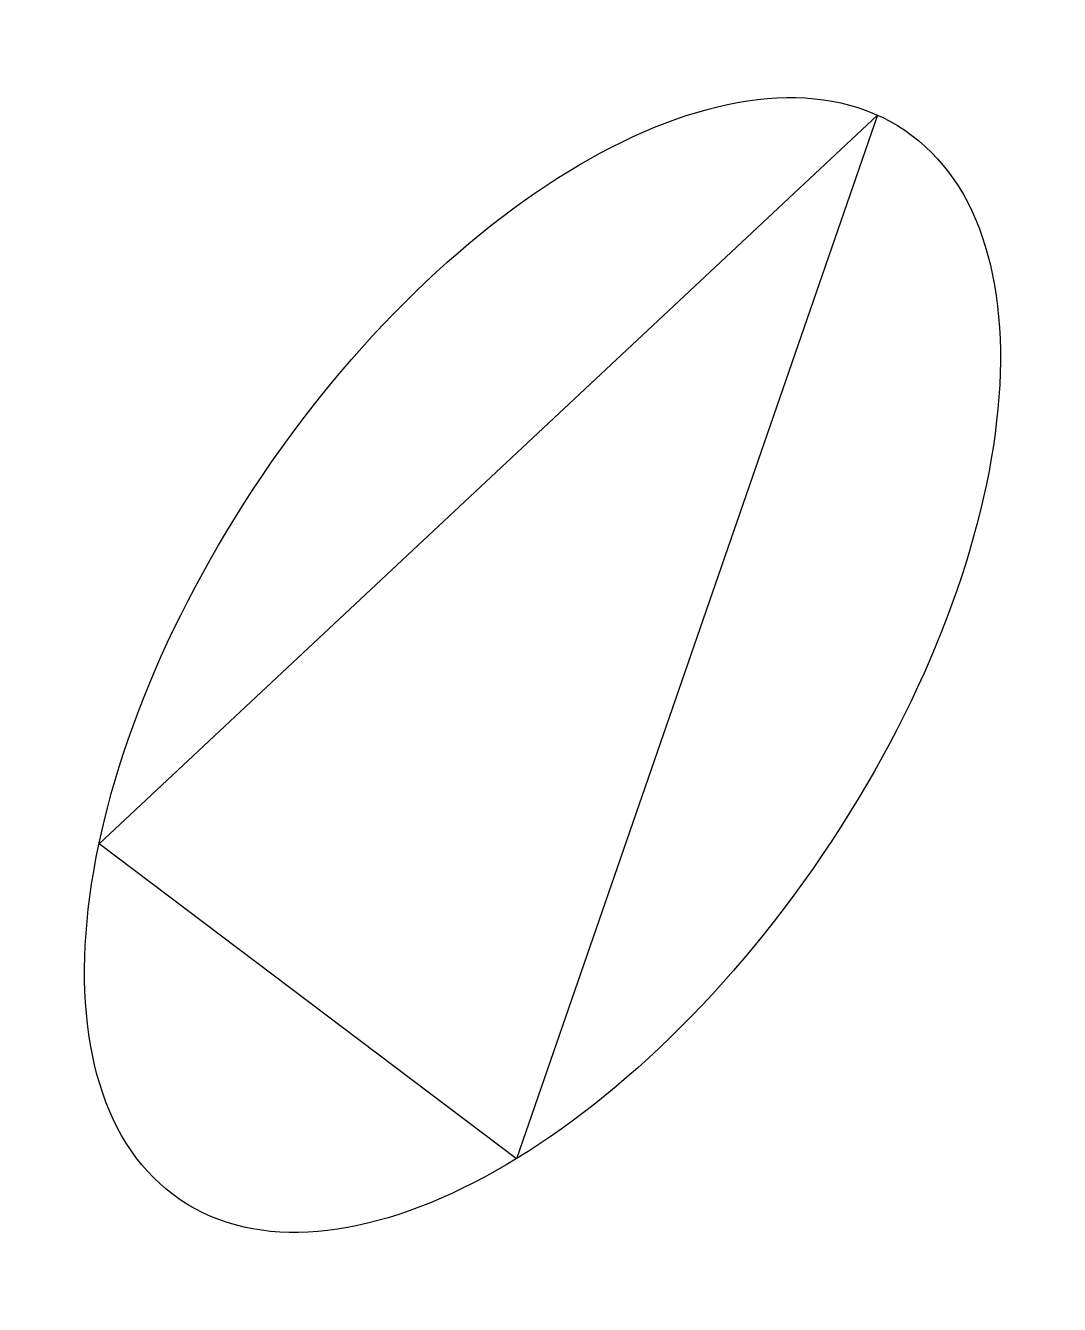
# Model space of a CAD drawing. Extents: x 22 to 434, y 15 to 525.
import ezdxf

# ---------------------------------------------------------------- set-up
doc = ezdxf.new("R2010")
doc.units = 0

msp = doc.modelspace()

# ---------------------------------------------------------------- linework, layer by layer
for p, q in [((51.73, 198.82), (361.93, 489.18)), ((361.93, 489.18), (218.07, 73.27)), ((218.07, 73.27), (51.73, 198.82))]:
    msp.add_line(p, q)
msp.add_ellipse((228.42, 270.03), major_axis=(144.34, 213.11), ratio=0.523565)

doc.saveas('drawing.dxf')
